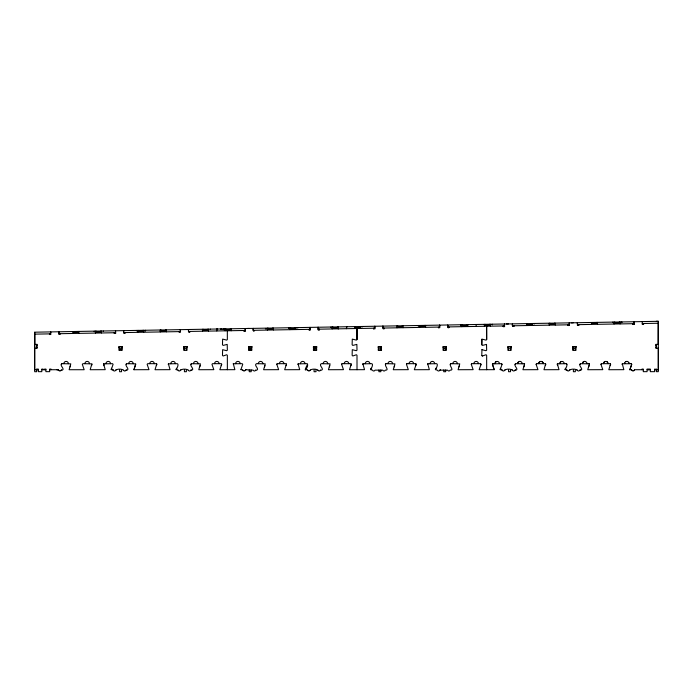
<?xml version="1.0" encoding="UTF-8"?>
<svg xmlns="http://www.w3.org/2000/svg" width="693" height="693" viewBox="0 0 693 693"><rect width="100%" height="100%" fill="white"/><g stroke="black" fill="none" stroke-linecap="round" stroke-linejoin="round"><path stroke-width="1.04" d="M43.105 369.716L43.105 369.074L41.805 369.074L41.805 371.665L38.34 371.665L38.34 369.074L37.041 369.074L37.041 369.724M50.979 369.716L50.979 369.074L49.688 369.074L49.688 371.665L45.903 371.665L45.903 369.074L44.603 369.074L44.603 369.716M486.677 369.724L486.659 355.249L485.984 354.755L482.475 355.994L481.782 355.344L481.938 349.688L485.984 350.701L486.659 350.199L486.521 344.395L482.475 345.409L481.782 344.759L481.938 339.102L485.984 340.107L486.659 339.613L486.633 326.247L486.659 339.613M649.02 369.716L649.02 369.074L650.311 369.074L650.311 371.665L654.634 371.665L654.634 369.074L658.307 369.724L658.324 348.172L655.734 348.172L655.734 346.872L656.384 346.872M656.384 345.686L655.725 345.686L655.734 344.386L658.324 344.386L658.35 323.25L658.307 321.309L656.366 321.283M113.401 370.495C113.089 368.797 109.797 370.772 111.729 368.234M111.252 369.629L113.098 364.319L112.569 363.678L103.56 363.86L105.223 369.672L90.185 369.724L91.848 363.86L82.961 363.669L82.311 364.319L84.165 369.724L69.127 369.724L70.79 363.86L61.902 363.669C58.749 365.558 66.667 369.716 60.949 370.495M156.41 365.627L156.869 364.319L156.332 363.678L147.67 363.678L147.141 364.319L148.995 369.672L133.957 369.724L135.62 363.86L126.732 363.669C123.579 365.558 131.497 369.716 125.779 370.495M176.559 368.234C174.445 372.895 179.937 364.163 177.278 363.669L168.39 363.86L170.054 369.672L155.015 369.724L156.765 363.964M221.24 365.627L221.691 364.319L221.162 363.678L212.5 363.678L211.971 364.319L213.825 369.672L198.787 369.724L200.45 363.86L191.563 363.669C188.401 365.558 196.318 369.716 190.601 370.495M240.93 369.534L242.749 364.319L242.221 363.678L233.324 363.773L234.884 369.672L219.846 369.724L221.682 364.197M286.07 365.627L286.521 364.319L285.992 363.678L277.33 363.678L276.802 364.319L278.647 369.672L263.609 369.724L265.272 363.86L256.384 363.669C253.222 365.618 261.157 369.655 255.431 370.495M307.571 364.197C301.23 376.697 310.169 365.116 306.93 363.669L298.051 363.86L299.705 369.672L284.667 369.724L286.478 364.076M350.892 365.627L351.351 364.319L350.823 363.678L342.16 363.678L341.623 364.319L343.477 369.672L328.439 369.724L330.102 363.86L321.214 363.669C318.044 365.618 325.987 369.655 320.261 370.495M371.041 368.234C368.927 372.895 374.419 364.163 371.76 363.669L362.872 363.86L364.535 369.672L349.497 369.724L351.308 364.076M415.722 365.627L416.181 364.319L415.644 363.678L406.982 363.678L406.453 364.319L408.307 369.672L393.269 369.724L394.932 363.86L386.044 363.669C383.307 365.09 390.254 370.599 385.273 370.149A1.299 1.299 0 0 1 382.822 370.157L374.982 370.149A1.299 1.299 0 0 1 372.531 370.157L370.564 369.629M435.862 368.234C433.757 372.895 439.249 364.163 436.59 363.669L427.702 363.86L429.365 369.672L414.327 369.724L416.181 364.319L415.765 363.712M480.552 365.627L481.003 364.319L480.474 363.678L471.812 363.678L471.283 364.319L473.137 369.672L458.09 369.724L459.754 363.86L450.874 363.669C448.137 365.09 455.084 370.599 450.095 370.149A1.299 1.299 0 0 1 447.652 370.149L439.804 370.149A1.299 1.299 0 0 1 437.361 370.157L435.395 369.629M492.792 365.627L494.187 369.672L479.149 369.724L481.003 364.319L480.595 363.712M502.373 370.495C502.053 368.815 498.769 370.764 500.692 368.234M545.374 365.627L545.833 364.319L545.304 363.678L536.642 363.678L536.105 364.319L537.959 369.672L522.92 369.724L524.584 363.86L515.696 363.669C512.525 365.627 520.495 369.819 514.743 370.495M565.523 368.234C563.418 372.877 568.901 364.163 566.242 363.669L557.354 363.86L559.017 369.672L543.979 369.724L545.642 363.86M565.038 369.724L566.597 369.75L567.203 370.495M610.204 365.627L610.663 364.319L610.135 363.678L601.463 363.678L600.935 364.319L602.789 369.672L587.751 369.724L589.414 363.86L580.526 363.669C577.356 365.627 585.316 369.819 579.573 370.495M631.072 363.669L631.721 364.31L629.868 369.716L631.721 364.31L631.306 363.712L622.288 363.773L623.847 369.672L608.809 369.724L610.559 363.964M133.957 369.724L135.793 364.197M176.074 369.724L177.633 369.75L178.231 370.495M240.895 369.724L242.455 369.75L243.061 370.495M305.726 369.724L307.285 369.75L307.891 370.495M500.207 369.724L502.061 364.319L501.533 363.678L492.532 363.86L494.187 369.672M629.868 369.716L631.427 369.741L632.025 370.486M105.977 363.47L105.968 363.669A2.27 2.27 0 0 1 108.238 361.399A2.27 2.27 0 0 1 110.508 363.669M235.629 363.47L235.62 363.669A2.27 2.27 0 0 1 237.89 361.399A2.27 2.27 0 0 1 240.159 363.669M300.459 363.47L300.45 363.669A2.27 2.27 0 0 1 302.72 361.399A2.27 2.27 0 0 1 304.989 363.669M365.289 363.47L365.28 363.669A2.27 2.27 0 0 1 367.55 361.399A2.27 2.27 0 0 1 369.819 363.669M430.11 363.47L430.102 363.669A2.27 2.27 0 0 1 432.371 361.399A2.27 2.27 0 0 1 434.641 363.669M170.807 363.47L170.799 363.669A2.27 2.27 0 0 1 173.068 361.399A2.27 2.27 0 0 1 175.329 363.669M492.342 364.319L492.992 363.669M168.2 364.319L168.607 363.712M276.802 364.319L276.992 363.86M297.86 364.319L298.501 363.669M341.623 364.319L341.814 363.86M362.682 364.319L363.097 363.712M385.395 364.319L385.923 363.678M406.453 364.319L406.86 363.712M427.512 364.319L427.919 363.712M450.225 364.319L450.874 363.669M471.283 364.319L471.69 363.712M515.055 364.319L515.696 363.669M536.113 364.319L536.754 363.669M579.876 364.319L580.526 363.669M600.935 364.319L601.585 363.669M621.993 364.31L622.643 363.669M357.016 339.466L356.973 328.508L356.999 339.613L356.332 340.107L352.287 339.102L352.131 344.759L352.815 345.409L356.86 344.395L356.999 350.199L356.332 350.701L352.287 349.688L352.131 355.344L352.815 355.994L356.332 354.755L356.999 355.249L357.016 369.724M481.8 339.371L481.782 344.759M624.679 363.045L624.592 363.669A2.261 2.261 0 0 1 626.654 361.408L627.061 361.408A2.261 2.261 0 0 1 629.123 363.66M61.27 364.197L61.902 363.669M126.091 364.197L126.611 363.678M190.922 364.197L191.441 363.678M70.071 366.926L70.521 365.627M91.58 365.627L92.03 364.197M199.723 366.926L200.182 365.627M264.553 366.926L265.003 365.627M329.383 366.926L329.833 365.627M394.204 366.926L394.663 365.627M459.035 366.926L459.494 365.627M523.865 366.926L524.315 365.627M588.686 366.926L589.145 365.627M517.801 362.837L518.312 362.067A2.27 2.27 0 0 1 522.184 363.669M582.631 362.837L583.134 362.067A2.27 2.27 0 0 1 587.014 363.669M255.708 369.984L255.613 370.157A1.299 1.299 0 0 1 253.17 370.149L245.937 369.724L245.14 370.495M318.182 370.495C317.359 368.641 310.785 368.641 309.97 370.495M320.53 369.984L320.443 370.157A1.299 1.299 0 0 1 318 370.149M439.804 370.149L440.419 369.724M115.488 370.495C116.303 368.659 122.878 368.659 123.701 370.495M180.31 370.495C181.133 368.659 187.708 368.659 188.522 370.495M310.239 369.984L310.152 370.149A1.299 1.299 0 0 1 307.709 370.149M504.452 370.495C505.266 368.641 511.841 368.641 512.664 370.495M569.282 370.495C570.096 368.641 576.671 368.641 577.494 370.495M634.104 370.486L634.901 369.716L643.295 369.716M495.304 362.43L495.772 361.911M560.135 362.43L560.602 361.911A2.252 2.252 0 0 1 564.258 363.669M603.898 362.43L604.365 361.911A2.261 2.261 0 0 1 607.224 361.911L607.562 362.24A2.261 2.261 0 0 1 608.056 363.678M518.312 362.067L518.017 362.43A2.27 2.27 0 0 0 517.645 363.669M583.134 362.067L582.839 362.43A2.27 2.27 0 0 0 582.475 363.669M634.528 369.837L634.286 370.149A1.299 1.299 0 0 1 631.843 370.149L631.609 369.837M481.938 349.688L482.475 349.463M233.22 363.86L233.68 363.669M495.963 361.772L495.443 362.24A2.252 2.252 0 0 0 494.932 363.669M539.734 361.772L539.206 362.24A2.278 2.278 0 0 0 538.704 363.669A2.261 2.261 0 0 1 539.076 362.43L539.544 361.911A2.278 2.278 0 0 1 540.341 361.486M560.784 361.772L560.265 362.24A2.252 2.252 0 0 0 559.762 363.669M604.556 361.772L604.036 362.24A2.261 2.261 0 0 0 603.534 363.669M103.785 363.712L103.829 365.627M61.547 369.75L61.131 370.149A1.299 1.299 0 0 1 58.688 370.157L56.705 369.716M126.377 369.75L125.961 370.149A1.299 1.299 0 0 1 123.51 370.157M191.207 369.75L190.783 370.149A1.299 1.299 0 0 1 188.34 370.157M180.916 369.75L180.492 370.149A1.299 1.299 0 0 1 178.049 370.157M626.022 361.564L627.269 361.443M482.623 355.968L481.938 355.769M116.277 369.724L115.67 370.149A1.299 1.299 0 0 1 113.219 370.157M245.937 369.724L245.322 370.157A1.299 1.299 0 0 1 242.879 370.149M505.249 369.724L504.634 370.149A1.299 1.299 0 0 1 502.191 370.149L501.576 369.724M515.54 369.724L514.925 370.157A1.299 1.299 0 0 1 512.482 370.149L511.867 369.724M570.07 369.724L569.464 370.149A1.299 1.299 0 0 1 567.021 370.149L566.406 369.724M580.362 369.724L579.755 370.157A1.299 1.299 0 0 1 577.312 370.149L576.697 369.724M519.499 361.443L520.114 361.408M584.329 361.443L584.944 361.408M557.813 363.669L557.181 364.197L557.622 365.627M571.283 322.825L573.276 322.791M78.101 332.406L78.118 331.436M272.583 329.01L272.592 328.04M245.279 331.107L243.979 331.133C243.763 329.816 244.014 332.068 245.279 331.107L245.227 328.517M310.1 329.981C308.402 329.937 308.203 329.513 310.1 329.981L310.057 327.382M318.208 329.833L319.499 329.816L319.49 329.166M642.238 324.177L643.528 324.159L643.52 323.51M73.623 331.514L73.597 332.484L78.127 332.406M100.641 331.037L100.702 332.016L96.162 332.094L96.145 331.115M138.444 330.379L138.418 331.358L142.957 331.271L142.94 330.301M247.254 328.482L249.281 328.447M485.109 324.333L485.126 325.303L489.665 325.225L489.648 324.246M506.488 323.96L508.48 323.917M531.86 323.51L531.921 324.489L527.382 324.567L527.364 323.588M554.435 323.12L554.487 324.09L549.956 324.168L549.939 323.198M592.194 322.462L592.212 323.432L596.751 323.354L596.734 322.384M614.804 322.063L614.778 323.042L619.317 322.955L619.299 321.985M221.604 329.175L221.517 328.932M216.866 329.496L216.935 329.01L216.822 330.959M220.842 329.426L221.284 328.932M346.448 327.477L346.699 326.749L346.604 327.477M272.609 329.01L268.078 329.088L268.061 328.118M50.676 333.861L34.685 334.139L34.667 369.724L38.34 369.724M115.506 332.727L58.775 333.714L58.844 331.774L58.896 334.364L60.187 334.338L60.178 333.688M504.469 325.935L447.739 326.923L447.713 324.982L447.817 327.572C449.125 328.569 449.359 326.126 449.116 327.555M512.569 325.797L569.291 324.8L569.265 322.86M642.229 323.527L658.341 323.25L658.324 344.386M49.498 334.528L49.48 333.879L49.498 334.528L50.788 334.502L50.641 331.912M114.319 333.394L114.31 332.744L114.319 333.394L115.618 333.376L115.575 330.778M125.017 333.212C125.147 331.791 125 334.13 123.718 333.229L123.675 330.639M189.847 332.077C189.977 330.656 189.821 332.995 188.548 332.103L188.505 329.504M253.378 330.968C257.086 329.79 251.533 332.666 253.335 328.378M373.614 328.222L373.631 328.872L374.939 328.846L374.887 326.256M384.32 328.681C384.468 327.252 384.355 329.695 383.03 328.707L382.978 326.108M438.47 327.737L438.452 327.087L438.452 327.737L439.76 327.711L439.709 325.121M569.421 325.45L568.121 325.476L568.113 324.826M634.251 324.315L632.952 324.341L632.943 323.692M36.625 345.686L37.283 345.686L37.283 344.386L34.685 344.386L34.65 332.19L658.307 321.309L658.307 371.665L656.366 371.665L656.366 369.074M36.625 346.872L37.283 346.872L37.275 348.172L34.676 348.172M118.945 346.872L119.594 346.872M121.535 346.872L122.185 346.872M183.766 346.872L184.416 346.872M186.365 346.872L187.015 346.872M248.596 346.872L249.246 346.872M251.195 346.872L251.836 346.872M313.427 346.872L314.076 346.872M316.017 346.872L316.666 346.872M378.257 346.872L378.898 346.872M443.078 346.872L443.728 346.872M445.677 346.872L446.327 346.872M507.908 346.872L508.558 346.872M510.498 346.872L511.148 346.872M572.739 346.872L573.388 346.872M575.329 346.872L575.978 346.872M118.945 347.843L119.594 347.843M121.535 347.843L122.185 347.843M183.766 347.843L184.416 347.843M186.365 347.843L187.015 347.843M248.596 347.843L249.246 347.843M251.195 347.843L251.836 347.843M313.427 347.843L314.076 347.843M316.017 347.843L316.666 347.843M378.257 347.843L378.898 347.843M380.847 347.843L381.496 347.843L381.496 346.552L378.257 346.552L378.257 348.172L378.898 348.172M443.078 347.843L443.728 347.843M445.677 347.843L446.327 347.843M507.908 347.843L508.558 347.843M510.498 347.843L511.148 347.843M572.739 347.843L573.388 347.843M575.329 347.843L575.978 347.843M119.594 349.038L118.945 349.038L118.945 350.329L122.185 350.329L122.185 349.038L121.535 349.038M184.416 349.038L183.766 349.038L183.766 350.329L187.015 350.329L187.015 349.038L186.365 349.038M249.246 349.038L248.596 349.038L248.596 350.329L251.836 350.329L251.836 349.038L251.195 349.038M314.076 349.038L313.427 349.038L313.427 350.329L316.666 350.329L316.666 349.038L316.017 349.038M378.898 349.038L378.257 349.038L378.257 350.329L381.496 350.329L381.496 349.038L380.847 349.038M443.728 349.038L443.078 349.038L443.078 350.329L446.327 350.329L446.327 349.038L445.677 349.038M508.558 349.038L507.908 349.038L507.908 350.329L511.148 350.329L511.148 349.038L510.498 349.038M573.388 349.038L572.739 349.038L572.739 350.329L575.978 350.329L575.978 349.038L575.329 349.038M119.594 349.463L121.535 349.463M249.246 349.463L251.195 349.463M41.805 369.724L45.903 369.724M49.688 369.724L58.073 369.724M647.071 369.716L650.147 369.716M654.634 369.716L658.307 369.724M588.955 363.669L589.414 363.86M524.125 363.669L524.584 363.86M501.42 363.669L502.061 364.319M566.242 363.669L566.891 364.319M112.612 369.724L113.132 369.984M58.264 369.75L58.87 370.495M607.042 361.772L607.7 362.43M542.212 361.772L542.732 362.24A2.261 2.261 0 0 1 543.139 363.037M221.292 329.418L220.98 328.941L220.989 329.426M346.708 327.235L346.829 326.741M216.857 329.01L216.944 329.496M629.036 363.045L629.088 363.253M348.744 363.47L348.761 363.669A2.27 2.27 0 0 0 346.491 361.399A2.27 2.27 0 0 0 344.222 363.669M283.922 363.47L283.931 363.669A2.27 2.27 0 0 0 281.661 361.399A2.27 2.27 0 0 0 279.392 363.669M478.404 363.47L478.413 363.669A2.27 2.27 0 0 0 476.143 361.399A2.27 2.27 0 0 0 473.873 363.669M413.574 363.47L413.582 363.669A2.27 2.27 0 0 0 411.313 361.399A2.27 2.27 0 0 0 409.043 363.669M219.092 363.47L219.101 363.669A2.27 2.27 0 0 0 216.831 361.399A2.27 2.27 0 0 0 214.561 363.669M154.262 363.47L154.27 363.669A2.27 2.27 0 0 0 152.001 361.399A2.27 2.27 0 0 0 149.74 363.669M89.44 363.47L89.449 363.669A2.27 2.27 0 0 0 87.179 361.399A2.27 2.27 0 0 0 84.91 363.669M373.631 328.222L373.64 328.872M165.506 329.911L165.523 330.882L160.993 330.959L160.975 329.989M620.053 322.462L620.044 321.976L620.079 323.917M549.194 323.207L549.228 325.156M338.167 326.897L338.201 328.837M231.098 330.223L231.107 330.708M643.632 323.51L643.65 324.151L642.35 324.177L642.194 321.587M634.104 322.375L634.086 321.725L634.121 323.674L577.399 324.662L577.408 325.312L578.707 325.286L578.69 324.645M634.225 323.025L634.138 324.324L632.839 324.341L632.83 323.692M621.89 321.942L621.907 322.669M621.249 322.193L621.257 322.678M614.024 322.08L614.059 324.021M612.82 322.098L612.829 322.583M597.47 322.366L597.505 324.315M591.432 322.47L591.493 324.419M578.811 324.636L578.82 325.286L577.52 325.312L577.364 322.721L577.382 324.012M569.377 322.86L569.274 323.51M569.412 324.8C569.715 325.71 567.576 325.875 568 324.826M555.214 323.103L555.249 325.052M534.502 323.466L534.511 323.952M532.648 323.501L532.683 325.441M526.602 323.605L526.663 325.545M513.981 325.771L513.989 326.42L512.69 326.438L512.673 325.147M512.534 323.848C511.278 325.303 513.626 327.789 513.868 325.771M504.547 323.986L504.478 324.636M504.573 325.286L504.591 326.585L503.3 326.602L503.283 325.953M504.435 323.995L504.513 326.585L503.213 326.602L503.205 325.961M492.238 324.203L492.255 324.93M490.384 324.237L490.419 326.178M484.372 324.341L484.407 326.29M476.16 324.489L476.126 326.429M467.818 324.627L467.879 326.576M467.082 324.645L467.099 325.615L462.56 325.693L462.543 324.722M461.798 324.74L461.833 326.68M460.594 324.757L460.611 325.727M439.605 325.121L439.639 327.07L382.917 328.058L382.882 326.117M425.563 325.372L425.589 327.313M424.818 325.381L424.835 326.351L420.296 326.429L420.279 325.459M419.516 325.476L419.577 327.417M418.338 325.493L418.355 326.464M402.988 325.762L403.049 327.702M402.252 325.779L402.269 326.749L397.73 326.827L397.713 325.857M396.976 325.866L397.011 327.815M374.783 326.256L374.809 328.196L318.087 329.192L318.052 327.243M362.586 326.472L362.595 326.957M360.732 326.498L360.793 328.447M359.988 326.516L360.005 327.486L355.474 327.564L355.457 326.594M354.712 326.602L354.747 328.551M346.509 326.749L346.474 328.699M338.201 327.382L338.227 328.837M337.422 326.905L337.439 327.876L332.9 327.962L332.883 326.983M332.146 327.001L332.155 328.941M330.942 327.018L330.951 327.503M319.456 329.166L319.464 329.816L318.174 329.833L318.122 327.243M309.953 327.391L309.988 329.331L253.257 330.318L253.231 328.378M297.756 327.598L297.765 328.084M295.902 327.633L295.937 329.573M295.166 327.642L295.183 328.621L290.644 328.699L290.627 327.728M289.856 327.737L289.925 329.677M288.678 327.754L288.695 328.491M273.371 328.508L273.397 329.972L273.337 328.023M267.316 328.127L267.351 330.076M266.121 328.395L266.129 328.88M265.471 328.404L265.48 328.889M245.123 328.517L245.157 330.466L188.435 331.453L188.401 329.513M231.081 328.768L231.141 330.708M230.336 328.777L230.353 329.747L225.814 329.825L225.797 328.854M225.06 328.872L225.095 330.812M223.856 328.889L223.865 329.617M223.215 329.14L223.215 329.634M210.36 329.123L210.369 329.608M208.506 329.158L208.541 331.098M207.77 329.175L207.787 330.145L203.248 330.223L203.231 329.253M202.529 331.211L202.495 329.262L202.486 330.726M180.405 329.651L180.449 332.242L179.149 332.268L179.141 331.618M180.301 329.651L180.327 331.592L123.605 332.588L123.571 330.639M166.251 329.894L166.311 331.843M160.23 329.998L160.265 331.947M145.53 330.258L145.547 330.985M144.889 330.509L144.898 330.994M143.685 330.292L143.711 332.233M137.699 332.337L137.664 330.396L137.664 331.852M136.46 330.414L136.469 330.899M115.471 330.786L115.618 333.376M103.274 330.994L103.283 331.479M101.455 331.514L101.481 332.969L101.421 331.029M95.409 331.133L95.435 333.073M94.205 331.15L94.205 331.635M78.855 331.419L78.889 333.368M72.834 331.523L72.843 333.472M50.745 331.912L50.754 332.562M227.33 330.778L227.347 339.613L226.672 340.107L222.626 339.102L222.479 344.759L223.163 345.409L227.209 344.395L227.347 350.199L226.672 350.701L222.626 349.688L222.479 355.344L223.163 355.994L226.672 354.755L227.347 355.249L227.365 369.724M656.366 344.386L656.366 348.172M648.371 369.716L648.371 369.074L647.071 369.074L647.071 371.665L643.295 371.665L643.295 369.066L641.995 369.066L641.995 369.716M575.329 346.552L575.329 350.329M575.329 369.984L575.329 371.717L573.388 371.717L573.388 369.984M573.388 346.552L573.388 350.329M510.498 346.552L510.498 350.329M510.498 369.984L510.498 371.717L508.558 371.717L508.558 369.984M508.558 346.552L508.558 350.329M445.677 346.552L445.677 350.329M445.677 369.984L445.677 371.717L443.728 371.717L443.728 369.984M443.728 346.552L443.728 350.329M380.847 346.552L380.847 350.329M380.847 369.984L380.847 371.717L378.898 371.717L378.898 369.984M378.898 346.552L378.898 350.329M316.017 346.552L316.017 350.329M316.017 369.984L316.017 371.717L314.076 371.717L314.076 369.984M314.076 346.552L314.076 350.329M251.195 346.552L251.195 350.329M251.195 369.984L251.195 371.717L249.246 371.717L249.246 369.984M249.246 346.552L249.246 350.329M186.365 346.552L186.365 350.329M186.365 369.984L186.365 371.717L184.416 371.717L184.416 369.984M184.416 346.552L184.416 350.329M121.535 346.552L121.535 350.329M121.535 369.984L121.535 371.717L119.594 371.717L119.594 369.984M119.594 346.552L119.594 350.329M36.625 344.386L36.625 348.172M36.625 369.118L36.625 371.717L34.685 371.717L34.685 332.302M193.503 363.669A2.261 2.261 0 0 1 195.772 361.408A2.261 2.261 0 0 1 198.033 363.669M128.681 363.669A2.261 2.261 0 0 1 130.942 361.408A2.261 2.261 0 0 1 133.203 363.669M63.851 363.669A2.261 2.261 0 0 1 66.112 361.408A2.261 2.261 0 0 1 68.382 363.669M323.163 363.669A2.27 2.27 0 0 1 325.433 361.399A2.27 2.27 0 0 1 327.702 363.669M258.333 363.669A2.27 2.27 0 0 1 260.603 361.399A2.27 2.27 0 0 1 262.872 363.669M452.815 363.669A2.261 2.261 0 0 1 455.076 361.408A2.261 2.261 0 0 1 457.345 363.669M387.985 363.669A2.261 2.261 0 0 1 390.254 361.408A2.261 2.261 0 0 1 392.515 363.669M542.229 361.772A2.278 2.278 0 0 0 540.973 361.399A2.261 2.261 0 0 0 539.717 361.781M543.251 363.678A2.278 2.278 0 0 0 542.879 362.422L542.402 361.911A2.261 2.261 0 0 0 541.805 361.564M495.764 361.919A2.252 2.252 0 0 1 499.436 363.669M217.619 329.244L217.186 329.496L217.619 329.244M122.185 346.552L118.945 346.552L118.945 348.172L122.185 348.172L122.185 346.552M187.015 346.552L183.766 346.552L183.766 348.172L187.015 348.172L187.015 346.552M251.836 346.552L248.596 346.552L248.596 348.172L251.836 348.172L251.836 346.552M316.666 346.552L313.427 346.552L313.427 348.172L316.666 348.172L316.666 346.552M446.327 346.552L443.078 346.552L443.078 348.172L446.327 348.172L446.327 346.552M511.148 346.552L507.908 346.552L507.908 348.172L511.148 348.172L511.148 346.552M575.978 346.552L572.739 346.552L572.739 348.172L575.978 348.172L575.978 346.552M221.665 329.418L221.604 328.932L221.682 329.418"/></g></svg>
